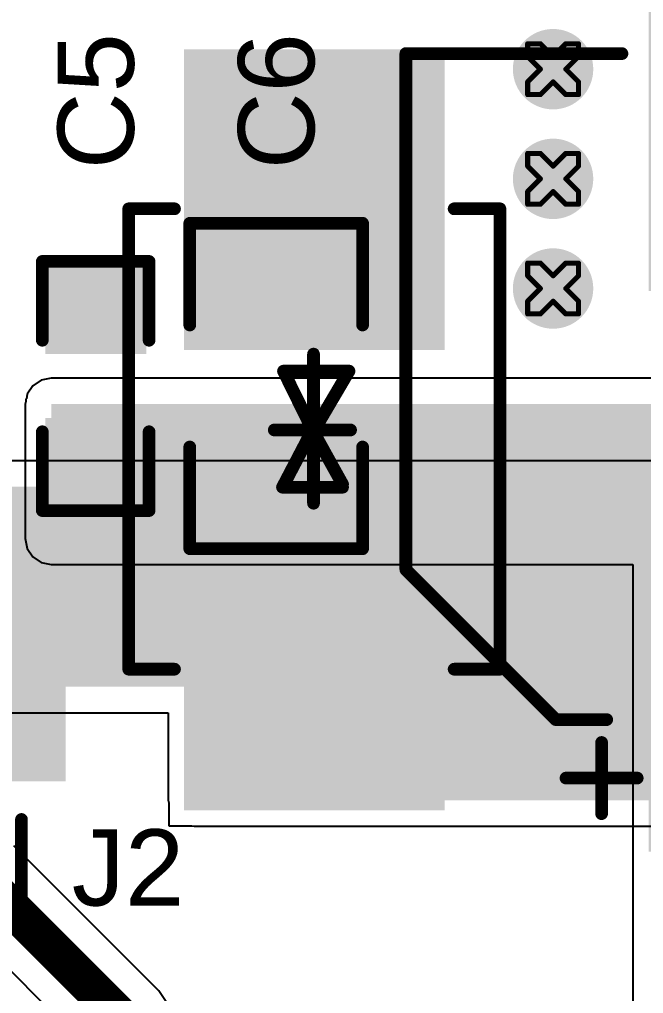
# Model space of a CAD drawing. Header units: inches. Extents: x -1 to 351, y 0 to 83.
# Drawn here: x 66.16 to 72.4, y 20.34 to 30.07 of the extents above; entities that cross this region are included whole.
import ezdxf

# ---------------------------------------------------------------- set-up
doc = ezdxf.new("R2010")
doc.units = ezdxf.units.IN
for name, color, linetype in [('Bottom Layer', 5, 'Continuous'), ('Bottom Overlay', 54, 'Continuous'), ('Bottom Paste', 16, 'Continuous'), ('Bottom Solder', 6, 'Continuous'), ('Drill Drawing', 1, 'Continuous'), ('Top Layer', 1, 'Continuous'), ('Top Overlay', 2, 'Continuous'), ('Top Paste', 8, 'Continuous'), ('Top Solder', 216, 'Continuous'), ('Via Holes', 16, 'Continuous')]:
    doc.layers.add(name, color=color, linetype=linetype)
doc.styles.add('Arial', font='', dxfattribs={"height": 0.2})
doc.styles.get('Arial').set_extended_font_data('Arial')

# ---------------------------------------------------------------- blocks, each defined once
blk = doc.blocks.new('RVT1H470M0607_15')
at = {"layer": 'Top Layer'}
for points in [[(-4.55, 0.8), (-1.05, 0.8), (-1.05, -0.8), (-4.55, -0.8)], [(1.05, 0.8), (4.55, 0.8), (4.55, -0.8), (1.05, -0.8)]]:
    blk.add_hatch(color=1, dxfattribs=at).paths.add_polyline_path(points)
at = {"layer": 'Top Paste'}
for points in [[(-4.55, 0.8), (-1.05, 0.8), (-1.05, -0.8), (-4.55, -0.8)], [(1.05, 0.8), (4.55, 0.8), (4.55, -0.8), (1.05, -0.8)]]:
    blk.add_hatch(color=8, dxfattribs=at).paths.add_polyline_path(points)
at = {"layer": 'Top Solder'}
for points in [[(-4.6516, 0.9016), (-0.9484, 0.9016), (-0.9484, -0.9016), (-4.6516, -0.9016)], [(0.9484, 0.9016), (4.6516, 0.9016), (4.6516, -0.9016), (0.9484, -0.9016)]]:
    blk.add_hatch(color=216, dxfattribs=at).paths.add_polyline_path(points)
at = {"layer": 'Top Overlay'}
for points in [[(-1.8348, 3.3274, 0.127, 0.127, 0), (-3.3334, 1.8288, 0.127, 0.127, 0)], [(-1.8348, 3.3274, 0.127, 0.127, 0), (3.3214, 3.3274, 0.127, 0.127, 0)], [(3.3214, 3.3274, 0.127, 0.127, 0), (3.3214, 1.1684, 0.127, 0.127, 0)], [(-3.3334, 1.8288, 0.127, 0.127, 0), (-3.3334, 1.3208, 0.127, 0.127, 0)], [(-3.9176, 1.7272, 0.127, 0.127, 0), (-3.9176, 1.016, 0.127, 0.127, 0)], [(-4.2732, 1.3716, 0.127, 0.127, 0), (-3.562, 1.3716, 0.127, 0.127, 0)], [(3.3214, -1.1684, 0.127, 0.127, 0), (3.3214, -3.3274, 0.127, 0.127, 0)], [(-3.3334, -1.3208, 0.127, 0.127, 0), (-3.3334, -1.8288, 0.127, 0.127, 0)], [(-3.3334, -1.8288, 0.127, 0.127, 0), (-1.8348, -3.3274, 0.127, 0.127, 0)], [(-1.8348, -3.3274, 0.127, 0.127, 0), (3.3214, -3.3274, 0.127, 0.127, 0)]]:
    blk.add_lwpolyline(points, format="xyseb", dxfattribs=at)
for points in [[(-1.8665, 3.3274, 0.0635, 0.0635, 1), (-1.803, 3.3274, 0.0635, 0.0635, 1)], [(-1.8665, 3.3274, 0.0635, 0.0635, 1), (-1.803, 3.3274, 0.0635, 0.0635, 1)], [(3.2897, 3.3274, 0.0635, 0.0635, 1), (3.3532, 3.3274, 0.0635, 0.0635, 1)], [(3.2897, 3.3274, 0.0635, 0.0635, 1), (3.3532, 3.3274, 0.0635, 0.0635, 1)], [(-3.3651, 1.8288, 0.0635, 0.0635, 1), (-3.3016, 1.8288, 0.0635, 0.0635, 1)], [(-3.3651, 1.8288, 0.0635, 0.0635, 1), (-3.3016, 1.8288, 0.0635, 0.0635, 1)], [(-3.9493, 1.7272, 0.0635, 0.0635, 1), (-3.8858, 1.7272, 0.0635, 0.0635, 1)], [(-4.3049, 1.3716, 0.0635, 0.0635, 1), (-4.2414, 1.3716, 0.0635, 0.0635, 1)], [(-3.5937, 1.3716, 0.0635, 0.0635, 1), (-3.5302, 1.3716, 0.0635, 0.0635, 1)], [(-3.3651, 1.3208, 0.0635, 0.0635, 1), (-3.3016, 1.3208, 0.0635, 0.0635, 1)], [(3.2897, 1.1684, 0.0635, 0.0635, 1), (3.3532, 1.1684, 0.0635, 0.0635, 1)], [(-3.9493, 1.016, 0.0635, 0.0635, 1), (-3.8858, 1.016, 0.0635, 0.0635, 1)], [(3.2897, -1.1684, 0.0635, 0.0635, 1), (3.3532, -1.1684, 0.0635, 0.0635, 1)], [(-3.3651, -1.3208, 0.0635, 0.0635, 1), (-3.3016, -1.3208, 0.0635, 0.0635, 1)], [(-3.3651, -1.8288, 0.0635, 0.0635, 1), (-3.3016, -1.8288, 0.0635, 0.0635, 1)], [(-3.3651, -1.8288, 0.0635, 0.0635, 1), (-3.3016, -1.8288, 0.0635, 0.0635, 1)], [(-1.8665, -3.3274, 0.0635, 0.0635, 1), (-1.803, -3.3274, 0.0635, 0.0635, 1)], [(-1.8665, -3.3274, 0.0635, 0.0635, 1), (-1.803, -3.3274, 0.0635, 0.0635, 1)], [(3.2897, -3.3274, 0.0635, 0.0635, 1), (3.3532, -3.3274, 0.0635, 0.0635, 1)], [(3.2897, -3.3274, 0.0635, 0.0635, 1), (3.3532, -3.3274, 0.0635, 0.0635, 1)]]:
    blk.add_lwpolyline(points, format="xyseb", close=True, dxfattribs=at)
blk = doc.blocks.new('V________T______59')
at = {"layer": 'Top Layer'}
for points in [[(-4.4, 2.1625), (-3.2, 2.1625), (-3.2, 0.3625), (-4.4, 0.3625)], [(3.2, 2.1625), (4.4, 2.1625), (4.4, 0.3625), (3.2, 0.3625)], [(-2.75, -0.4625), (-2.25, -0.4625), (-2.25, -2.0625), (-2.75, -2.0625)], [(-1.75, -0.4625), (-1.25, -0.4625), (-1.25, -2.0625), (-1.75, -2.0625)], [(-0.75, -0.4625), (-0.25, -0.4625), (-0.25, -2.0625), (-0.75, -2.0625)], [(0.25, -0.4625), (0.75, -0.4625), (0.75, -2.0625), (0.25, -2.0625)], [(1.25, -0.4625), (1.75, -0.4625), (1.75, -2.0625), (1.25, -2.0625)], [(2.25, -0.4625), (2.75, -0.4625), (2.75, -2.0625), (2.25, -2.0625)]]:
    blk.add_hatch(color=1, dxfattribs=at).paths.add_polyline_path(points)
at = {"layer": 'Top Paste'}
for points in [[(-4.4, 2.1625), (-3.2, 2.1625), (-3.2, 0.3625), (-4.4, 0.3625)], [(3.2, 2.1625), (4.4, 2.1625), (4.4, 0.3625), (3.2, 0.3625)], [(-2.75, -0.4625), (-2.25, -0.4625), (-2.25, -2.0625), (-2.75, -2.0625)], [(-1.75, -0.4625), (-1.25, -0.4625), (-1.25, -2.0625), (-1.75, -2.0625)], [(-0.75, -0.4625), (-0.25, -0.4625), (-0.25, -2.0625), (-0.75, -2.0625)], [(0.25, -0.4625), (0.75, -0.4625), (0.75, -2.0625), (0.25, -2.0625)], [(1.25, -0.4625), (1.75, -0.4625), (1.75, -2.0625), (1.25, -2.0625)], [(2.25, -0.4625), (2.75, -0.4625), (2.75, -2.0625), (2.25, -2.0625)]]:
    blk.add_hatch(color=8, dxfattribs=at).paths.add_polyline_path(points)
at = {"layer": 'Top Solder'}
for points in [[(-4.5016, 2.2641), (-3.0984, 2.2641), (-3.0984, 0.2609), (-4.5016, 0.2609)], [(3.0984, 2.2641), (4.5016, 2.2641), (4.5016, 0.2609), (3.0984, 0.2609)], [(-2.8516, -0.3609), (-2.1484, -0.3609), (-2.1484, -2.1641), (-2.8516, -2.1641)], [(-1.8516, -0.3609), (-1.1484, -0.3609), (-1.1484, -2.1641), (-1.8516, -2.1641)], [(-0.8516, -0.3609), (-0.1484, -0.3609), (-0.1484, -2.1641), (-0.8516, -2.1641)], [(0.1484, -0.3609), (0.8516, -0.3609), (0.8516, -2.1641), (0.1484, -2.1641)], [(1.1484, -0.3609), (1.8516, -0.3609), (1.8516, -2.1641), (1.1484, -2.1641)], [(2.1484, -0.3609), (2.8516, -0.3609), (2.8516, -2.1641), (2.1484, -2.1641)]]:
    blk.add_hatch(color=216, dxfattribs=at).paths.add_polyline_path(points)
at = {"layer": 'Top Overlay'}
for points in [[(-2.8844, 2.1732, 0.127, 0.127, 0), (2.9322, 2.1732, 0.127, 0.127, 0)], [(-4.0592, -1.15, 0.127, 0.127, 0), (-4.0592, -0.1204, 0.127, 0.127, 0)], [(4.0592, -1.15, 0.127, 0.127, 0), (4.0592, -0.1204, 0.127, 0.127, 0)], [(-4.0592, -1.15, 0.127, 0.127, 0), (-3.0804, -1.15, 0.127, 0.127, 0)], [(3.0804, -1.15, 0.127, 0.127, 0), (4.0592, -1.15, 0.127, 0.127, 0)], [(-3.1496, -1.4224, 0.127, 0.127, 0), (-3.0226, -1.5494, 0.127, 0.127, 0)], [(-3.1496, -1.6764, 0.127, 0.127, 0), (-3.1496, -1.4224, 0.127, 0.127, 0)], [(-3.1496, -1.6764, 0.127, 0.127, 0), (-3.0226, -1.5494, 0.127, 0.127, 0)]]:
    blk.add_lwpolyline(points, format="xyseb", dxfattribs=at)
for points in [[(-2.9161, 2.1732, 0.0635, 0.0635, 1), (-2.8526, 2.1732, 0.0635, 0.0635, 1)], [(2.9005, 2.1732, 0.0635, 0.0635, 1), (2.964, 2.1732, 0.0635, 0.0635, 1)], [(-4.0909, -0.1204, 0.0635, 0.0635, 1), (-4.0274, -0.1204, 0.0635, 0.0635, 1)], [(4.0275, -0.1204, 0.0635, 0.0635, 1), (4.091, -0.1204, 0.0635, 0.0635, 1)], [(-4.0909, -1.15, 0.0635, 0.0635, 1), (-4.0274, -1.15, 0.0635, 0.0635, 1)], [(-4.0909, -1.15, 0.0635, 0.0635, 1), (-4.0274, -1.15, 0.0635, 0.0635, 1)], [(-3.1122, -1.15, 0.0635, 0.0635, 1), (-3.0487, -1.15, 0.0635, 0.0635, 1)], [(3.0487, -1.15, 0.0635, 0.0635, 1), (3.1122, -1.15, 0.0635, 0.0635, 1)], [(4.0275, -1.15, 0.0635, 0.0635, 1), (4.091, -1.15, 0.0635, 0.0635, 1)], [(4.0275, -1.15, 0.0635, 0.0635, 1), (4.091, -1.15, 0.0635, 0.0635, 1)], [(-3.1814, -1.4224, 0.0635, 0.0635, 1), (-3.1178, -1.4224, 0.0635, 0.0635, 1)], [(-3.1814, -1.4224, 0.0635, 0.0635, 1), (-3.1178, -1.4224, 0.0635, 0.0635, 1)], [(-3.0543, -1.5494, 0.0635, 0.0635, 1), (-2.9909, -1.5494, 0.0635, 0.0635, 1)], [(-3.0543, -1.5494, 0.0635, 0.0635, 1), (-2.9909, -1.5494, 0.0635, 0.0635, 1)], [(-3.1814, -1.6764, 0.0635, 0.0635, 1), (-3.1178, -1.6764, 0.0635, 0.0635, 1)], [(-3.1814, -1.6764, 0.0635, 0.0635, 1), (-3.1178, -1.6764, 0.0635, 0.0635, 1)]]:
    blk.add_lwpolyline(points, format="xyseb", close=True, dxfattribs=at)
blk = doc.blocks.new('SMB_B__D___________B_60')
at = {"layer": 'Bottom Layer'}
for points in [[(-0.9, 1.2), (-0.9, -1.2), (-3.7, -1.2), (-3.7, 1.2)], [(3.7, 1.2), (3.7, -1.2), (0.9, -1.2), (0.9, 1.2)]]:
    blk.add_hatch(color=5, dxfattribs=at).paths.add_polyline_path(points)
at = {"layer": 'Bottom Paste'}
for points in [[(-0.9, 1.2), (-0.9, -1.2), (-3.7, -1.2), (-3.7, 1.2)], [(3.7, 1.2), (3.7, -1.2), (0.9, -1.2), (0.9, 1.2)]]:
    blk.add_hatch(color=16, dxfattribs=at).paths.add_polyline_path(points)
at = {"layer": 'Bottom Solder'}
for points in [[(-0.7984, 1.3016), (-0.7984, -1.3016), (-3.8016, -1.3016), (-3.8016, 1.3016)], [(3.8016, 1.3016), (3.8016, -1.3016), (0.7984, -1.3016), (0.7984, 1.3016)]]:
    blk.add_hatch(color=6, dxfattribs=at).paths.add_polyline_path(points)
at = {"layer": 'Bottom Overlay'}
for points in [[(-2.2098, 1.397, 0.127, 0.127, 0), (-2.2098, 1.8542, 0.127, 0.127, 0)], [(2.3876, 1.8542, 0.127, 0.127, 0), (-2.2098, 1.8542, 0.127, 0.127, 0)], [(2.3902, 1.397, 0.127, 0.127, 0), (2.3902, 1.8542, 0.127, 0.127, 0)], [(-0.588, -0.308, 0.127, 0.127, 0), (-0.588, 0.3463, 0.127, 0.127, 0)], [(0.0166, -0.0098, 0.127, 0.127, 0), (-0.588, 0.3463, 0.127, 0.127, 0)], [(0, -0.019, 0.127, 0.127, 0), (0, 0.362, 0.127, 0.127, 0)], [(0.0166, -0.0098, 0.127, 0.127, 0), (0.542, 0.282, 0.127, 0.127, 0)], [(0.572, -0.318, 0.127, 0.127, 0), (0.572, 0.282, 0.127, 0.127, 0)], [(0.732, -0.008, 0.127, 0.127, 0), (-0.758, -0.008, 0.127, 0.127, 0)], [(-0.588, -0.308, 0.127, 0.127, 0), (0, -0.019, 0.127, 0.127, 0)], [(0, -0.4, 0.127, 0.127, 0), (0, -0.019, 0.127, 0.127, 0)], [(0.572, -0.318, 0.127, 0.127, 0), (0, -0.019, 0.127, 0.127, 0)], [(-2.2098, -1.8542, 0.127, 0.127, 0), (-2.2098, -1.397, 0.127, 0.127, 0)], [(2.3902, -1.8542, 0.127, 0.127, 0), (2.3902, -1.397, 0.127, 0.127, 0)], [(2.3876, -1.8542, 0.127, 0.127, 0), (-2.2098, -1.8542, 0.127, 0.127, 0)]]:
    blk.add_lwpolyline(points, format="xyseb", dxfattribs=at)
for points in [[(-2.2416, 1.8542, 0.0635, 0.0635, 1), (-2.178, 1.8542, 0.0635, 0.0635, 1)], [(-2.2416, 1.8542, 0.0635, 0.0635, 1), (-2.178, 1.8542, 0.0635, 0.0635, 1)], [(2.3559, 1.8542, 0.0635, 0.0635, 1), (2.4194, 1.8542, 0.0635, 0.0635, 1)], [(2.3585, 1.8542, 0.0635, 0.0635, 1), (2.422, 1.8542, 0.0635, 0.0635, 1)], [(-2.2416, 1.397, 0.0635, 0.0635, 1), (-2.178, 1.397, 0.0635, 0.0635, 1)], [(2.3585, 1.397, 0.0635, 0.0635, 1), (2.422, 1.397, 0.0635, 0.0635, 1)], [(-0.6197, 0.3463, 0.0635, 0.0635, 1), (-0.5562, 0.3463, 0.0635, 0.0635, 1)], [(-0.6197, 0.3463, 0.0635, 0.0635, 1), (-0.5562, 0.3463, 0.0635, 0.0635, 1)], [(-0.0318, 0.362, 0.0635, 0.0635, 1), (0.0318, 0.362, 0.0635, 0.0635, 1)], [(0.5103, 0.282, 0.0635, 0.0635, 1), (0.5738, 0.282, 0.0635, 0.0635, 1)], [(0.5403, 0.282, 0.0635, 0.0635, 1), (0.6038, 0.282, 0.0635, 0.0635, 1)], [(-0.7897, -0.008, 0.0635, 0.0635, 1), (-0.7262, -0.008, 0.0635, 0.0635, 1)], [(-0.0318, -0.019, 0.0635, 0.0635, 1), (0.0318, -0.019, 0.0635, 0.0635, 1)], [(-0.0318, -0.019, 0.0635, 0.0635, 1), (0.0318, -0.019, 0.0635, 0.0635, 1)], [(-0.0318, -0.019, 0.0635, 0.0635, 1), (0.0318, -0.019, 0.0635, 0.0635, 1)], [(-0.0318, -0.019, 0.0635, 0.0635, 1), (0.0318, -0.019, 0.0635, 0.0635, 1)], [(-0.0151, -0.0098, 0.0635, 0.0635, 1), (0.0484, -0.0098, 0.0635, 0.0635, 1)], [(-0.0151, -0.0098, 0.0635, 0.0635, 1), (0.0484, -0.0098, 0.0635, 0.0635, 1)], [(0.7003, -0.008, 0.0635, 0.0635, 1), (0.7638, -0.008, 0.0635, 0.0635, 1)], [(-0.6197, -0.308, 0.0635, 0.0635, 1), (-0.5562, -0.308, 0.0635, 0.0635, 1)], [(-0.6197, -0.308, 0.0635, 0.0635, 1), (-0.5562, -0.308, 0.0635, 0.0635, 1)], [(0.5403, -0.318, 0.0635, 0.0635, 1), (0.6038, -0.318, 0.0635, 0.0635, 1)], [(0.5403, -0.318, 0.0635, 0.0635, 1), (0.6038, -0.318, 0.0635, 0.0635, 1)], [(-0.0318, -0.4, 0.0635, 0.0635, 1), (0.0318, -0.4, 0.0635, 0.0635, 1)], [(-2.2416, -1.397, 0.0635, 0.0635, 1), (-2.178, -1.397, 0.0635, 0.0635, 1)], [(2.3585, -1.397, 0.0635, 0.0635, 1), (2.422, -1.397, 0.0635, 0.0635, 1)], [(-2.2416, -1.8542, 0.0635, 0.0635, 1), (-2.178, -1.8542, 0.0635, 0.0635, 1)], [(-2.2416, -1.8542, 0.0635, 0.0635, 1), (-2.178, -1.8542, 0.0635, 0.0635, 1)], [(2.3559, -1.8542, 0.0635, 0.0635, 1), (2.4194, -1.8542, 0.0635, 0.0635, 1)], [(2.3585, -1.8542, 0.0635, 0.0635, 1), (2.422, -1.8542, 0.0635, 0.0635, 1)]]:
    blk.add_lwpolyline(points, format="xyseb", close=True, dxfattribs=at)
blk = doc.blocks.new('C___0805_68')
at = {"layer": 'Top Layer'}
for points in [[(-1.524, 0.762), (-0.508, 0.762), (-0.508, -0.762), (-1.524, -0.762)], [(0.508, 0.762), (1.524, 0.762), (1.524, -0.762), (0.508, -0.762)]]:
    blk.add_hatch(color=1, dxfattribs=at).paths.add_polyline_path(points)
at = {"layer": 'Top Paste'}
for points in [[(-1.524, 0.762), (-0.508, 0.762), (-0.508, -0.762), (-1.524, -0.762)], [(0.508, 0.762), (1.524, 0.762), (1.524, -0.762), (0.508, -0.762)]]:
    blk.add_hatch(color=8, dxfattribs=at).paths.add_polyline_path(points)
at = {"layer": 'Top Solder'}
for points in [[(-1.594, 0.832), (-0.438, 0.832), (-0.438, -0.832), (-1.594, -0.832)], [(0.438, 0.832), (1.594, 0.832), (1.594, -0.832), (0.438, -0.832)]]:
    blk.add_hatch(color=216, dxfattribs=at).paths.add_polyline_path(points)
at = {"layer": 'Top Overlay'}
for points in [[(-1.6256, -0.8636, 0.127, 0.127, 0), (-1.6256, 0.8636, 0.127, 0.127, 0)], [(-0.6096, 0.8636, 0.127, 0.127, 0), (-1.6256, 0.8636, 0.127, 0.127, 0)], [(1.6256, 0.8636, 0.127, 0.127, 0), (0.6096, 0.8636, 0.127, 0.127, 0)], [(1.6256, -0.8636, 0.127, 0.127, 0), (1.6256, 0.8636, 0.127, 0.127, 0)], [(-0.6096, -0.8636, 0.127, 0.127, 0), (-1.6256, -0.8636, 0.127, 0.127, 0)], [(1.6256, -0.8636, 0.127, 0.127, 0), (0.6096, -0.8636, 0.127, 0.127, 0)]]:
    blk.add_lwpolyline(points, format="xyseb", dxfattribs=at)
for points in [[(-1.6574, 0.8636, 0.0635, 0.0635, 1), (-1.5938, 0.8636, 0.0635, 0.0635, 1)], [(-1.6574, 0.8636, 0.0635, 0.0635, 1), (-1.5938, 0.8636, 0.0635, 0.0635, 1)], [(-0.6413, 0.8636, 0.0635, 0.0635, 1), (-0.5778, 0.8636, 0.0635, 0.0635, 1)], [(0.5778, 0.8636, 0.0635, 0.0635, 1), (0.6413, 0.8636, 0.0635, 0.0635, 1)], [(1.5938, 0.8636, 0.0635, 0.0635, 1), (1.6574, 0.8636, 0.0635, 0.0635, 1)], [(1.5938, 0.8636, 0.0635, 0.0635, 1), (1.6574, 0.8636, 0.0635, 0.0635, 1)], [(-1.6574, -0.8636, 0.0635, 0.0635, 1), (-1.5938, -0.8636, 0.0635, 0.0635, 1)], [(-1.6574, -0.8636, 0.0635, 0.0635, 1), (-1.5938, -0.8636, 0.0635, 0.0635, 1)], [(-0.6413, -0.8636, 0.0635, 0.0635, 1), (-0.5778, -0.8636, 0.0635, 0.0635, 1)], [(0.5778, -0.8636, 0.0635, 0.0635, 1), (0.6413, -0.8636, 0.0635, 0.0635, 1)], [(1.5938, -0.8636, 0.0635, 0.0635, 1), (1.6574, -0.8636, 0.0635, 0.0635, 1)], [(1.5938, -0.8636, 0.0635, 0.0635, 1), (1.6574, -0.8636, 0.0635, 0.0635, 1)]]:
    blk.add_lwpolyline(points, format="xyseb", close=True, dxfattribs=at)
blk = doc.blocks.new('C___0603_69')
at = {"layer": 'Top Layer'}
for points in [[(-0.381, 0.4445), (-0.381, -0.4445), (-1.143, -0.4445), (-1.143, 0.4445)], [(1.143, 0.4445), (1.143, -0.4445), (0.381, -0.4445), (0.381, 0.4445)]]:
    blk.add_hatch(color=1, dxfattribs=at).paths.add_polyline_path(points)
at = {"layer": 'Top Paste'}
for points in [[(-0.381, 0.4445), (-0.381, -0.4445), (-1.143, -0.4445), (-1.143, 0.4445)], [(1.143, 0.4445), (1.143, -0.4445), (0.381, -0.4445), (0.381, 0.4445)]]:
    blk.add_hatch(color=8, dxfattribs=at).paths.add_polyline_path(points)
at = {"layer": 'Top Solder'}
for points in [[(-0.321, 0.5045), (-0.321, -0.5045), (-1.203, -0.5045), (-1.203, 0.5045)], [(1.203, 0.5045), (1.203, -0.5045), (0.321, -0.5045), (0.321, 0.5045)]]:
    blk.add_hatch(color=216, dxfattribs=at).paths.add_polyline_path(points)
at = {"layer": 'Top Overlay'}
for points in [[(-1.2446, 0.5334, 0.127, 0.127, 0), (-1.2446, -0.5334, 0.127, 0.127, 0)], [(-1.2446, 0.5334, 0.127, 0.127, 0), (-0.4572, 0.5334, 0.127, 0.127, 0)], [(0.4572, 0.5334, 0.127, 0.127, 0), (1.2446, 0.5334, 0.127, 0.127, 0)], [(1.2446, 0.5334, 0.127, 0.127, 0), (1.2446, -0.5334, 0.127, 0.127, 0)], [(-1.2446, -0.5334, 0.127, 0.127, 0), (-0.4572, -0.5334, 0.127, 0.127, 0)], [(0.4572, -0.5334, 0.127, 0.127, 0), (1.2446, -0.5334, 0.127, 0.127, 0)]]:
    blk.add_lwpolyline(points, format="xyseb", dxfattribs=at)
for points in [[(-1.2764, 0.5334, 0.0635, 0.0635, 1), (-1.2128, 0.5334, 0.0635, 0.0635, 1)], [(-1.2764, 0.5334, 0.0635, 0.0635, 1), (-1.2128, 0.5334, 0.0635, 0.0635, 1)], [(-0.4889, 0.5334, 0.0635, 0.0635, 1), (-0.4254, 0.5334, 0.0635, 0.0635, 1)], [(0.4254, 0.5334, 0.0635, 0.0635, 1), (0.4889, 0.5334, 0.0635, 0.0635, 1)], [(1.2128, 0.5334, 0.0635, 0.0635, 1), (1.2764, 0.5334, 0.0635, 0.0635, 1)], [(1.2128, 0.5334, 0.0635, 0.0635, 1), (1.2764, 0.5334, 0.0635, 0.0635, 1)], [(-1.2764, -0.5334, 0.0635, 0.0635, 1), (-1.2128, -0.5334, 0.0635, 0.0635, 1)], [(-1.2764, -0.5334, 0.0635, 0.0635, 1), (-1.2128, -0.5334, 0.0635, 0.0635, 1)], [(-0.4889, -0.5334, 0.0635, 0.0635, 1), (-0.4254, -0.5334, 0.0635, 0.0635, 1)], [(0.4254, -0.5334, 0.0635, 0.0635, 1), (0.4889, -0.5334, 0.0635, 0.0635, 1)], [(1.2128, -0.5334, 0.0635, 0.0635, 1), (1.2764, -0.5334, 0.0635, 0.0635, 1)], [(1.2128, -0.5334, 0.0635, 0.0635, 1), (1.2764, -0.5334, 0.0635, 0.0635, 1)]]:
    blk.add_lwpolyline(points, format="xyseb", close=True, dxfattribs=at)

msp = doc.modelspace()

# ---------------------------------------------------------------- hatches: boundary and pattern name
at = {"layer": 'Bottom Layer'}
h = msp.add_hatch(color=5, dxfattribs=at)
edge = h.paths.add_edge_path()
edge.add_arc((71.4938, 29.5722), 0.3, 0, 360)
h = msp.add_hatch(color=5, dxfattribs=at)
edge = h.paths.add_edge_path()
edge.add_arc((71.4938, 28.4765), 0.3, 0, 360)
h = msp.add_hatch(color=5, dxfattribs=at)
edge = h.paths.add_edge_path()
edge.add_arc((71.4938, 27.3808), 0.3, 0, 360)
for points in [[(8.8646, 23.4017), (73.2865, 23.4017), (73.2865, 25.4001), (8.8646, 25.4001)], [(67.9083, 22.2674), (77.3684, 22.2674), (77.3684, 25.3899), (67.9083, 25.3899)]]:
    msp.add_hatch(color=5, dxfattribs=at).paths.add_polyline_path(points)
at = {"layer": 'Bottom Solder'}
h = msp.add_hatch(color=6, dxfattribs=at)
edge = h.paths.add_edge_path()
edge.add_arc((71.4938, 29.5722), 0.4016, 0, 360)
h = msp.add_hatch(color=6, dxfattribs=at)
edge = h.paths.add_edge_path()
edge.add_arc((71.4938, 28.4765), 0.4016, 0, 360)
h = msp.add_hatch(color=6, dxfattribs=at)
edge = h.paths.add_edge_path()
edge.add_arc((71.4938, 27.3808), 0.4016, 0, 360)
at = {"layer": 'Top Layer'}
h = msp.add_hatch(color=1, dxfattribs=at)
edge = h.paths.add_edge_path()
edge.add_arc((71.4938, 29.5722), 0.3, 0, 360)
h = msp.add_hatch(color=1, dxfattribs=at)
edge = h.paths.add_edge_path()
edge.add_arc((71.4938, 28.4765), 0.3, 0, 360)
h = msp.add_hatch(color=1, dxfattribs=at)
edge = h.paths.add_edge_path()
edge.add_arc((71.4938, 27.3808), 0.3, 0, 360)
msp.add_hatch(color=1, dxfattribs=at).paths.add_polyline_path([(66.4795, 24.8827), (74.7268, 24.8827), (74.7268, 26.2252), (66.4795, 26.2252)])
at = {"layer": 'Top Solder'}
h = msp.add_hatch(color=216, dxfattribs=at)
edge = h.paths.add_edge_path()
edge.add_arc((71.4938, 29.5722), 0.4016, 0, 360)
h = msp.add_hatch(color=216, dxfattribs=at)
edge = h.paths.add_edge_path()
edge.add_arc((71.4938, 28.4765), 0.4016, 0, 360)
h = msp.add_hatch(color=216, dxfattribs=at)
edge = h.paths.add_edge_path()
edge.add_arc((71.4938, 27.3808), 0.4016, 0, 360)
at = {"layer": 'Via Holes'}
h = msp.add_hatch(color=7, dxfattribs=at)
edge = h.paths.add_edge_path()
edge.add_arc((71.4938, 29.5722), 0.15, 0, 360)
h = msp.add_hatch(color=7, dxfattribs=at)
edge = h.paths.add_edge_path()
edge.add_arc((71.4938, 28.4765), 0.15, 0, 360)
h = msp.add_hatch(color=7, dxfattribs=at)
edge = h.paths.add_edge_path()
edge.add_arc((71.4938, 27.3808), 0.15, 0, 360)

# ---------------------------------------------------------------- linework, layer by layer
at = {"layer": 'Bottom Layer'}
for p, q in [((72.8955, 25.6591), (65.0029, 25.6591)), ((22.3186, 23.1427), (67.6494, 23.1427)), ((67.6494, 23.1427), (67.6494, 22.2674)), ((67.6494, 22.2674), (67.6543, 22.2424)), ((67.6543, 22.2424), (67.6543, 22.0134)), ((67.6543, 22.0134), (67.8833, 22.0134)), ((67.8833, 22.0134), (67.9083, 22.0085)), ((67.9083, 22.0085), (78.1304, 22.0085)), ((67.5561, 20.3618), (66.1045, 21.8134)), ((65.5963, 21.0397), (66.7824, 19.8536)), ((67.6544, 20.2147), (67.5561, 20.3618)), ((67.5561, 20.3618), (67.5561, 20.3618))]:
    msp.add_line(p, q, dxfattribs=at)
msp.add_lwpolyline([(65.7841, 21.4929, 0.381, 0.381, 0), (67.2356, 20.0413, 0.381, 0.381, 0)], format="xyseb", dxfattribs=at)
at = {"layer": 'Drill Drawing'}
for points in [[(71.2398, 29.6992, 0.0508, 0.0508, 0), (71.2398, 29.8262, 0.0508, 0.0508, 0)], [(71.2398, 29.8262, 0.0508, 0.0508, 0), (71.3668, 29.8262, 0.0508, 0.0508, 0)], [(71.3668, 29.8262, 0.0508, 0.0508, 0), (71.4938, 29.6992, 0.0508, 0.0508, 0)], [(71.4938, 29.6992, 0.0508, 0.0508, 0), (71.6208, 29.8262, 0.0508, 0.0508, 0)], [(71.6208, 29.8262, 0.0508, 0.0508, 0), (71.7478, 29.8262, 0.0508, 0.0508, 0)], [(71.7478, 29.6992, 0.0508, 0.0508, 0), (71.7478, 29.8262, 0.0508, 0.0508, 0)], [(71.2398, 29.6992, 0.0508, 0.0508, 0), (71.3668, 29.5722, 0.0508, 0.0508, 0)], [(71.6208, 29.5722, 0.0508, 0.0508, 0), (71.7478, 29.6992, 0.0508, 0.0508, 0)], [(71.2398, 29.4452, 0.0508, 0.0508, 0), (71.3668, 29.5722, 0.0508, 0.0508, 0)], [(71.6208, 29.5722, 0.0508, 0.0508, 0), (71.7478, 29.4452, 0.0508, 0.0508, 0)], [(71.2398, 29.3182, 0.0508, 0.0508, 0), (71.2398, 29.4452, 0.0508, 0.0508, 0)], [(71.3668, 29.3182, 0.0508, 0.0508, 0), (71.4938, 29.4452, 0.0508, 0.0508, 0)], [(71.4938, 29.4452, 0.0508, 0.0508, 0), (71.6208, 29.3182, 0.0508, 0.0508, 0)], [(71.7478, 29.3182, 0.0508, 0.0508, 0), (71.7478, 29.4452, 0.0508, 0.0508, 0)], [(71.2398, 29.3182, 0.0508, 0.0508, 0), (71.3668, 29.3182, 0.0508, 0.0508, 0)], [(71.6208, 29.3182, 0.0508, 0.0508, 0), (71.7478, 29.3182, 0.0508, 0.0508, 0)], [(71.2398, 28.6035, 0.0508, 0.0508, 0), (71.2398, 28.7305, 0.0508, 0.0508, 0)], [(71.2398, 28.7305, 0.0508, 0.0508, 0), (71.3668, 28.7305, 0.0508, 0.0508, 0)], [(71.3668, 28.7305, 0.0508, 0.0508, 0), (71.4938, 28.6035, 0.0508, 0.0508, 0)], [(71.4938, 28.6035, 0.0508, 0.0508, 0), (71.6208, 28.7305, 0.0508, 0.0508, 0)], [(71.6208, 28.7305, 0.0508, 0.0508, 0), (71.7478, 28.7305, 0.0508, 0.0508, 0)], [(71.7478, 28.6035, 0.0508, 0.0508, 0), (71.7478, 28.7305, 0.0508, 0.0508, 0)], [(71.2398, 28.6035, 0.0508, 0.0508, 0), (71.3668, 28.4765, 0.0508, 0.0508, 0)], [(71.6208, 28.4765, 0.0508, 0.0508, 0), (71.7478, 28.6035, 0.0508, 0.0508, 0)], [(71.2398, 28.3495, 0.0508, 0.0508, 0), (71.3668, 28.4765, 0.0508, 0.0508, 0)], [(71.6208, 28.4765, 0.0508, 0.0508, 0), (71.7478, 28.3495, 0.0508, 0.0508, 0)], [(71.2398, 28.2225, 0.0508, 0.0508, 0), (71.2398, 28.3495, 0.0508, 0.0508, 0)], [(71.3668, 28.2225, 0.0508, 0.0508, 0), (71.4938, 28.3495, 0.0508, 0.0508, 0)], [(71.4938, 28.3495, 0.0508, 0.0508, 0), (71.6208, 28.2225, 0.0508, 0.0508, 0)], [(71.7478, 28.2225, 0.0508, 0.0508, 0), (71.7478, 28.3495, 0.0508, 0.0508, 0)], [(71.2398, 28.2225, 0.0508, 0.0508, 0), (71.3668, 28.2225, 0.0508, 0.0508, 0)], [(71.6208, 28.2225, 0.0508, 0.0508, 0), (71.7478, 28.2225, 0.0508, 0.0508, 0)], [(71.2398, 27.5078, 0.0508, 0.0508, 0), (71.2398, 27.6348, 0.0508, 0.0508, 0)], [(71.2398, 27.6348, 0.0508, 0.0508, 0), (71.3668, 27.6348, 0.0508, 0.0508, 0)], [(71.3668, 27.6348, 0.0508, 0.0508, 0), (71.4938, 27.5078, 0.0508, 0.0508, 0)], [(71.4938, 27.5078, 0.0508, 0.0508, 0), (71.6208, 27.6348, 0.0508, 0.0508, 0)], [(71.6208, 27.6348, 0.0508, 0.0508, 0), (71.7478, 27.6348, 0.0508, 0.0508, 0)], [(71.7478, 27.5078, 0.0508, 0.0508, 0), (71.7478, 27.6348, 0.0508, 0.0508, 0)], [(71.2398, 27.5078, 0.0508, 0.0508, 0), (71.3668, 27.3808, 0.0508, 0.0508, 0)], [(71.6208, 27.3808, 0.0508, 0.0508, 0), (71.7478, 27.5078, 0.0508, 0.0508, 0)], [(71.2398, 27.2538, 0.0508, 0.0508, 0), (71.3668, 27.3808, 0.0508, 0.0508, 0)], [(71.6208, 27.3808, 0.0508, 0.0508, 0), (71.7478, 27.2538, 0.0508, 0.0508, 0)], [(71.2398, 27.1268, 0.0508, 0.0508, 0), (71.2398, 27.2538, 0.0508, 0.0508, 0)], [(71.3668, 27.1268, 0.0508, 0.0508, 0), (71.4938, 27.2538, 0.0508, 0.0508, 0)], [(71.4938, 27.2538, 0.0508, 0.0508, 0), (71.6208, 27.1268, 0.0508, 0.0508, 0)], [(71.7478, 27.1268, 0.0508, 0.0508, 0), (71.7478, 27.2538, 0.0508, 0.0508, 0)], [(71.2398, 27.1268, 0.0508, 0.0508, 0), (71.3668, 27.1268, 0.0508, 0.0508, 0)], [(71.6208, 27.1268, 0.0508, 0.0508, 0), (71.7478, 27.1268, 0.0508, 0.0508, 0)]]:
    msp.add_lwpolyline(points, format="xyseb", dxfattribs=at)
for points in [[(71.2271, 29.8262, 0.0254, 0.0254, 1), (71.2525, 29.8262, 0.0254, 0.0254, 1)], [(71.2271, 29.8262, 0.0254, 0.0254, 1), (71.2525, 29.8262, 0.0254, 0.0254, 1)], [(71.3541, 29.8262, 0.0254, 0.0254, 1), (71.3795, 29.8262, 0.0254, 0.0254, 1)], [(71.3541, 29.8262, 0.0254, 0.0254, 1), (71.3795, 29.8262, 0.0254, 0.0254, 1)], [(71.6081, 29.8262, 0.0254, 0.0254, 1), (71.6335, 29.8262, 0.0254, 0.0254, 1)], [(71.6081, 29.8262, 0.0254, 0.0254, 1), (71.6335, 29.8262, 0.0254, 0.0254, 1)], [(71.7351, 29.8262, 0.0254, 0.0254, 1), (71.7605, 29.8262, 0.0254, 0.0254, 1)], [(71.7351, 29.8262, 0.0254, 0.0254, 1), (71.7605, 29.8262, 0.0254, 0.0254, 1)], [(71.2271, 29.6992, 0.0254, 0.0254, 1), (71.2525, 29.6992, 0.0254, 0.0254, 1)], [(71.2271, 29.6992, 0.0254, 0.0254, 1), (71.2525, 29.6992, 0.0254, 0.0254, 1)], [(71.4811, 29.6992, 0.0254, 0.0254, 1), (71.5065, 29.6992, 0.0254, 0.0254, 1)], [(71.4811, 29.6992, 0.0254, 0.0254, 1), (71.5065, 29.6992, 0.0254, 0.0254, 1)], [(71.7351, 29.6992, 0.0254, 0.0254, 1), (71.7605, 29.6992, 0.0254, 0.0254, 1)], [(71.7351, 29.6992, 0.0254, 0.0254, 1), (71.7605, 29.6992, 0.0254, 0.0254, 1)], [(71.3541, 29.5722, 0.0254, 0.0254, 1), (71.3795, 29.5722, 0.0254, 0.0254, 1)], [(71.3541, 29.5722, 0.0254, 0.0254, 1), (71.3795, 29.5722, 0.0254, 0.0254, 1)], [(71.6081, 29.5722, 0.0254, 0.0254, 1), (71.6335, 29.5722, 0.0254, 0.0254, 1)], [(71.6081, 29.5722, 0.0254, 0.0254, 1), (71.6335, 29.5722, 0.0254, 0.0254, 1)], [(71.2271, 29.4452, 0.0254, 0.0254, 1), (71.2525, 29.4452, 0.0254, 0.0254, 1)], [(71.2271, 29.4452, 0.0254, 0.0254, 1), (71.2525, 29.4452, 0.0254, 0.0254, 1)], [(71.4811, 29.4452, 0.0254, 0.0254, 1), (71.5065, 29.4452, 0.0254, 0.0254, 1)], [(71.4811, 29.4452, 0.0254, 0.0254, 1), (71.5065, 29.4452, 0.0254, 0.0254, 1)], [(71.7351, 29.4452, 0.0254, 0.0254, 1), (71.7605, 29.4452, 0.0254, 0.0254, 1)], [(71.7351, 29.4452, 0.0254, 0.0254, 1), (71.7605, 29.4452, 0.0254, 0.0254, 1)], [(71.2271, 29.3182, 0.0254, 0.0254, 1), (71.2525, 29.3182, 0.0254, 0.0254, 1)], [(71.2271, 29.3182, 0.0254, 0.0254, 1), (71.2525, 29.3182, 0.0254, 0.0254, 1)], [(71.3541, 29.3182, 0.0254, 0.0254, 1), (71.3795, 29.3182, 0.0254, 0.0254, 1)], [(71.3541, 29.3182, 0.0254, 0.0254, 1), (71.3795, 29.3182, 0.0254, 0.0254, 1)], [(71.6081, 29.3182, 0.0254, 0.0254, 1), (71.6335, 29.3182, 0.0254, 0.0254, 1)], [(71.6081, 29.3182, 0.0254, 0.0254, 1), (71.6335, 29.3182, 0.0254, 0.0254, 1)], [(71.7351, 29.3182, 0.0254, 0.0254, 1), (71.7605, 29.3182, 0.0254, 0.0254, 1)], [(71.7351, 29.3182, 0.0254, 0.0254, 1), (71.7605, 29.3182, 0.0254, 0.0254, 1)], [(71.2271, 28.7305, 0.0254, 0.0254, 1), (71.2525, 28.7305, 0.0254, 0.0254, 1)], [(71.2271, 28.7305, 0.0254, 0.0254, 1), (71.2525, 28.7305, 0.0254, 0.0254, 1)], [(71.3541, 28.7305, 0.0254, 0.0254, 1), (71.3795, 28.7305, 0.0254, 0.0254, 1)], [(71.3541, 28.7305, 0.0254, 0.0254, 1), (71.3795, 28.7305, 0.0254, 0.0254, 1)], [(71.6081, 28.7305, 0.0254, 0.0254, 1), (71.6335, 28.7305, 0.0254, 0.0254, 1)], [(71.6081, 28.7305, 0.0254, 0.0254, 1), (71.6335, 28.7305, 0.0254, 0.0254, 1)], [(71.7351, 28.7305, 0.0254, 0.0254, 1), (71.7605, 28.7305, 0.0254, 0.0254, 1)], [(71.7351, 28.7305, 0.0254, 0.0254, 1), (71.7605, 28.7305, 0.0254, 0.0254, 1)], [(71.2271, 28.6035, 0.0254, 0.0254, 1), (71.2525, 28.6035, 0.0254, 0.0254, 1)], [(71.2271, 28.6035, 0.0254, 0.0254, 1), (71.2525, 28.6035, 0.0254, 0.0254, 1)], [(71.4811, 28.6035, 0.0254, 0.0254, 1), (71.5065, 28.6035, 0.0254, 0.0254, 1)], [(71.4811, 28.6035, 0.0254, 0.0254, 1), (71.5065, 28.6035, 0.0254, 0.0254, 1)], [(71.7351, 28.6035, 0.0254, 0.0254, 1), (71.7605, 28.6035, 0.0254, 0.0254, 1)], [(71.7351, 28.6035, 0.0254, 0.0254, 1), (71.7605, 28.6035, 0.0254, 0.0254, 1)], [(71.3541, 28.4765, 0.0254, 0.0254, 1), (71.3795, 28.4765, 0.0254, 0.0254, 1)], [(71.3541, 28.4765, 0.0254, 0.0254, 1), (71.3795, 28.4765, 0.0254, 0.0254, 1)], [(71.6081, 28.4765, 0.0254, 0.0254, 1), (71.6335, 28.4765, 0.0254, 0.0254, 1)], [(71.6081, 28.4765, 0.0254, 0.0254, 1), (71.6335, 28.4765, 0.0254, 0.0254, 1)], [(71.2271, 28.3495, 0.0254, 0.0254, 1), (71.2525, 28.3495, 0.0254, 0.0254, 1)], [(71.2271, 28.3495, 0.0254, 0.0254, 1), (71.2525, 28.3495, 0.0254, 0.0254, 1)], [(71.4811, 28.3495, 0.0254, 0.0254, 1), (71.5065, 28.3495, 0.0254, 0.0254, 1)], [(71.4811, 28.3495, 0.0254, 0.0254, 1), (71.5065, 28.3495, 0.0254, 0.0254, 1)], [(71.7351, 28.3495, 0.0254, 0.0254, 1), (71.7605, 28.3495, 0.0254, 0.0254, 1)], [(71.7351, 28.3495, 0.0254, 0.0254, 1), (71.7605, 28.3495, 0.0254, 0.0254, 1)], [(71.2271, 28.2225, 0.0254, 0.0254, 1), (71.2525, 28.2225, 0.0254, 0.0254, 1)], [(71.2271, 28.2225, 0.0254, 0.0254, 1), (71.2525, 28.2225, 0.0254, 0.0254, 1)], [(71.3541, 28.2225, 0.0254, 0.0254, 1), (71.3795, 28.2225, 0.0254, 0.0254, 1)], [(71.3541, 28.2225, 0.0254, 0.0254, 1), (71.3795, 28.2225, 0.0254, 0.0254, 1)], [(71.6081, 28.2225, 0.0254, 0.0254, 1), (71.6335, 28.2225, 0.0254, 0.0254, 1)], [(71.6081, 28.2225, 0.0254, 0.0254, 1), (71.6335, 28.2225, 0.0254, 0.0254, 1)], [(71.7351, 28.2225, 0.0254, 0.0254, 1), (71.7605, 28.2225, 0.0254, 0.0254, 1)], [(71.7351, 28.2225, 0.0254, 0.0254, 1), (71.7605, 28.2225, 0.0254, 0.0254, 1)], [(71.2271, 27.6348, 0.0254, 0.0254, 1), (71.2525, 27.6348, 0.0254, 0.0254, 1)], [(71.2271, 27.6348, 0.0254, 0.0254, 1), (71.2525, 27.6348, 0.0254, 0.0254, 1)], [(71.3541, 27.6348, 0.0254, 0.0254, 1), (71.3795, 27.6348, 0.0254, 0.0254, 1)], [(71.3541, 27.6348, 0.0254, 0.0254, 1), (71.3795, 27.6348, 0.0254, 0.0254, 1)], [(71.6081, 27.6348, 0.0254, 0.0254, 1), (71.6335, 27.6348, 0.0254, 0.0254, 1)], [(71.6081, 27.6348, 0.0254, 0.0254, 1), (71.6335, 27.6348, 0.0254, 0.0254, 1)], [(71.7351, 27.6348, 0.0254, 0.0254, 1), (71.7605, 27.6348, 0.0254, 0.0254, 1)], [(71.7351, 27.6348, 0.0254, 0.0254, 1), (71.7605, 27.6348, 0.0254, 0.0254, 1)], [(71.2271, 27.5078, 0.0254, 0.0254, 1), (71.2525, 27.5078, 0.0254, 0.0254, 1)], [(71.2271, 27.5078, 0.0254, 0.0254, 1), (71.2525, 27.5078, 0.0254, 0.0254, 1)], [(71.4811, 27.5078, 0.0254, 0.0254, 1), (71.5065, 27.5078, 0.0254, 0.0254, 1)], [(71.4811, 27.5078, 0.0254, 0.0254, 1), (71.5065, 27.5078, 0.0254, 0.0254, 1)], [(71.7351, 27.5078, 0.0254, 0.0254, 1), (71.7605, 27.5078, 0.0254, 0.0254, 1)], [(71.7351, 27.5078, 0.0254, 0.0254, 1), (71.7605, 27.5078, 0.0254, 0.0254, 1)], [(71.3541, 27.3808, 0.0254, 0.0254, 1), (71.3795, 27.3808, 0.0254, 0.0254, 1)], [(71.3541, 27.3808, 0.0254, 0.0254, 1), (71.3795, 27.3808, 0.0254, 0.0254, 1)], [(71.6081, 27.3808, 0.0254, 0.0254, 1), (71.6335, 27.3808, 0.0254, 0.0254, 1)], [(71.6081, 27.3808, 0.0254, 0.0254, 1), (71.6335, 27.3808, 0.0254, 0.0254, 1)], [(71.2271, 27.2538, 0.0254, 0.0254, 1), (71.2525, 27.2538, 0.0254, 0.0254, 1)], [(71.2271, 27.2538, 0.0254, 0.0254, 1), (71.2525, 27.2538, 0.0254, 0.0254, 1)], [(71.4811, 27.2538, 0.0254, 0.0254, 1), (71.5065, 27.2538, 0.0254, 0.0254, 1)], [(71.4811, 27.2538, 0.0254, 0.0254, 1), (71.5065, 27.2538, 0.0254, 0.0254, 1)], [(71.7351, 27.2538, 0.0254, 0.0254, 1), (71.7605, 27.2538, 0.0254, 0.0254, 1)], [(71.7351, 27.2538, 0.0254, 0.0254, 1), (71.7605, 27.2538, 0.0254, 0.0254, 1)], [(71.2271, 27.1268, 0.0254, 0.0254, 1), (71.2525, 27.1268, 0.0254, 0.0254, 1)], [(71.2271, 27.1268, 0.0254, 0.0254, 1), (71.2525, 27.1268, 0.0254, 0.0254, 1)], [(71.3541, 27.1268, 0.0254, 0.0254, 1), (71.3795, 27.1268, 0.0254, 0.0254, 1)], [(71.3541, 27.1268, 0.0254, 0.0254, 1), (71.3795, 27.1268, 0.0254, 0.0254, 1)], [(71.6081, 27.1268, 0.0254, 0.0254, 1), (71.6335, 27.1268, 0.0254, 0.0254, 1)], [(71.6081, 27.1268, 0.0254, 0.0254, 1), (71.6335, 27.1268, 0.0254, 0.0254, 1)], [(71.7351, 27.1268, 0.0254, 0.0254, 1), (71.7605, 27.1268, 0.0254, 0.0254, 1)], [(71.7351, 27.1268, 0.0254, 0.0254, 1), (71.7605, 27.1268, 0.0254, 0.0254, 1)]]:
    msp.add_lwpolyline(points, format="xyseb", close=True, dxfattribs=at)
at = {"layer": 'Top Layer'}
for p, q in [((66.4795, 26.4841), (66.3804, 26.4644)), ((88.0726, 26.4841), (66.4795, 26.4841)), ((66.2964, 26.4083), (66.2402, 26.3243)), ((66.3804, 26.4644), (66.2964, 26.4083)), ((66.2314, 26.2797), (66.2255, 26.2797)), ((66.2255, 26.2797), (66.2255, 26.2502)), ((66.2402, 26.3243), (66.2314, 26.2797)), ((66.2255, 26.2502), (66.2205, 26.2252)), ((66.2205, 26.2252), (66.2205, 24.8827)), ((66.2205, 24.8827), (66.2402, 24.7836)), ((66.2402, 24.7836), (66.2964, 24.6996)), ((66.2964, 24.6996), (66.3804, 24.6435)), ((66.3804, 24.6435), (66.4795, 24.6238)), ((66.4795, 24.6238), (72.2912, 24.6238)), ((72.2912, 24.6238), (72.2912, 21.8567)), ((72.2912, 21.8567), (72.2912, 17.6908))]:
    msp.add_line(p, q, dxfattribs=at)

# ---------------------------------------------------------------- block references
for name, p, rotation in [('RVT1H470M0607_15', (73.3502, 26.4067), 90), ('SMB_B__D___________B_60', (69.1083, 25.9674), 270), ('C___0805_68', (68.7274, 26.4067), 270), ('C___0603_69', (66.924, 26.4067), 90)]:
    msp.add_blockref(name, p, dxfattribs=dict(rotation=rotation))
msp.add_blockref('V________T______59', (62.1232, 22.196))

# ---------------------------------------------------------------- texts
at = {"layer": 'Top Overlay', "style": 'Arial'}
for s, p in [('C5', (67.3049, 28.5719)), ('C6', (69.1083, 28.5719))]:
    msp.add_text(s, height=0.762, rotation=90, dxfattribs=at).set_placement(p)
msp.add_text('J2', height=0.762, dxfattribs=at).set_placement((66.6846, 21.215))

doc.saveas('drawing.dxf')
